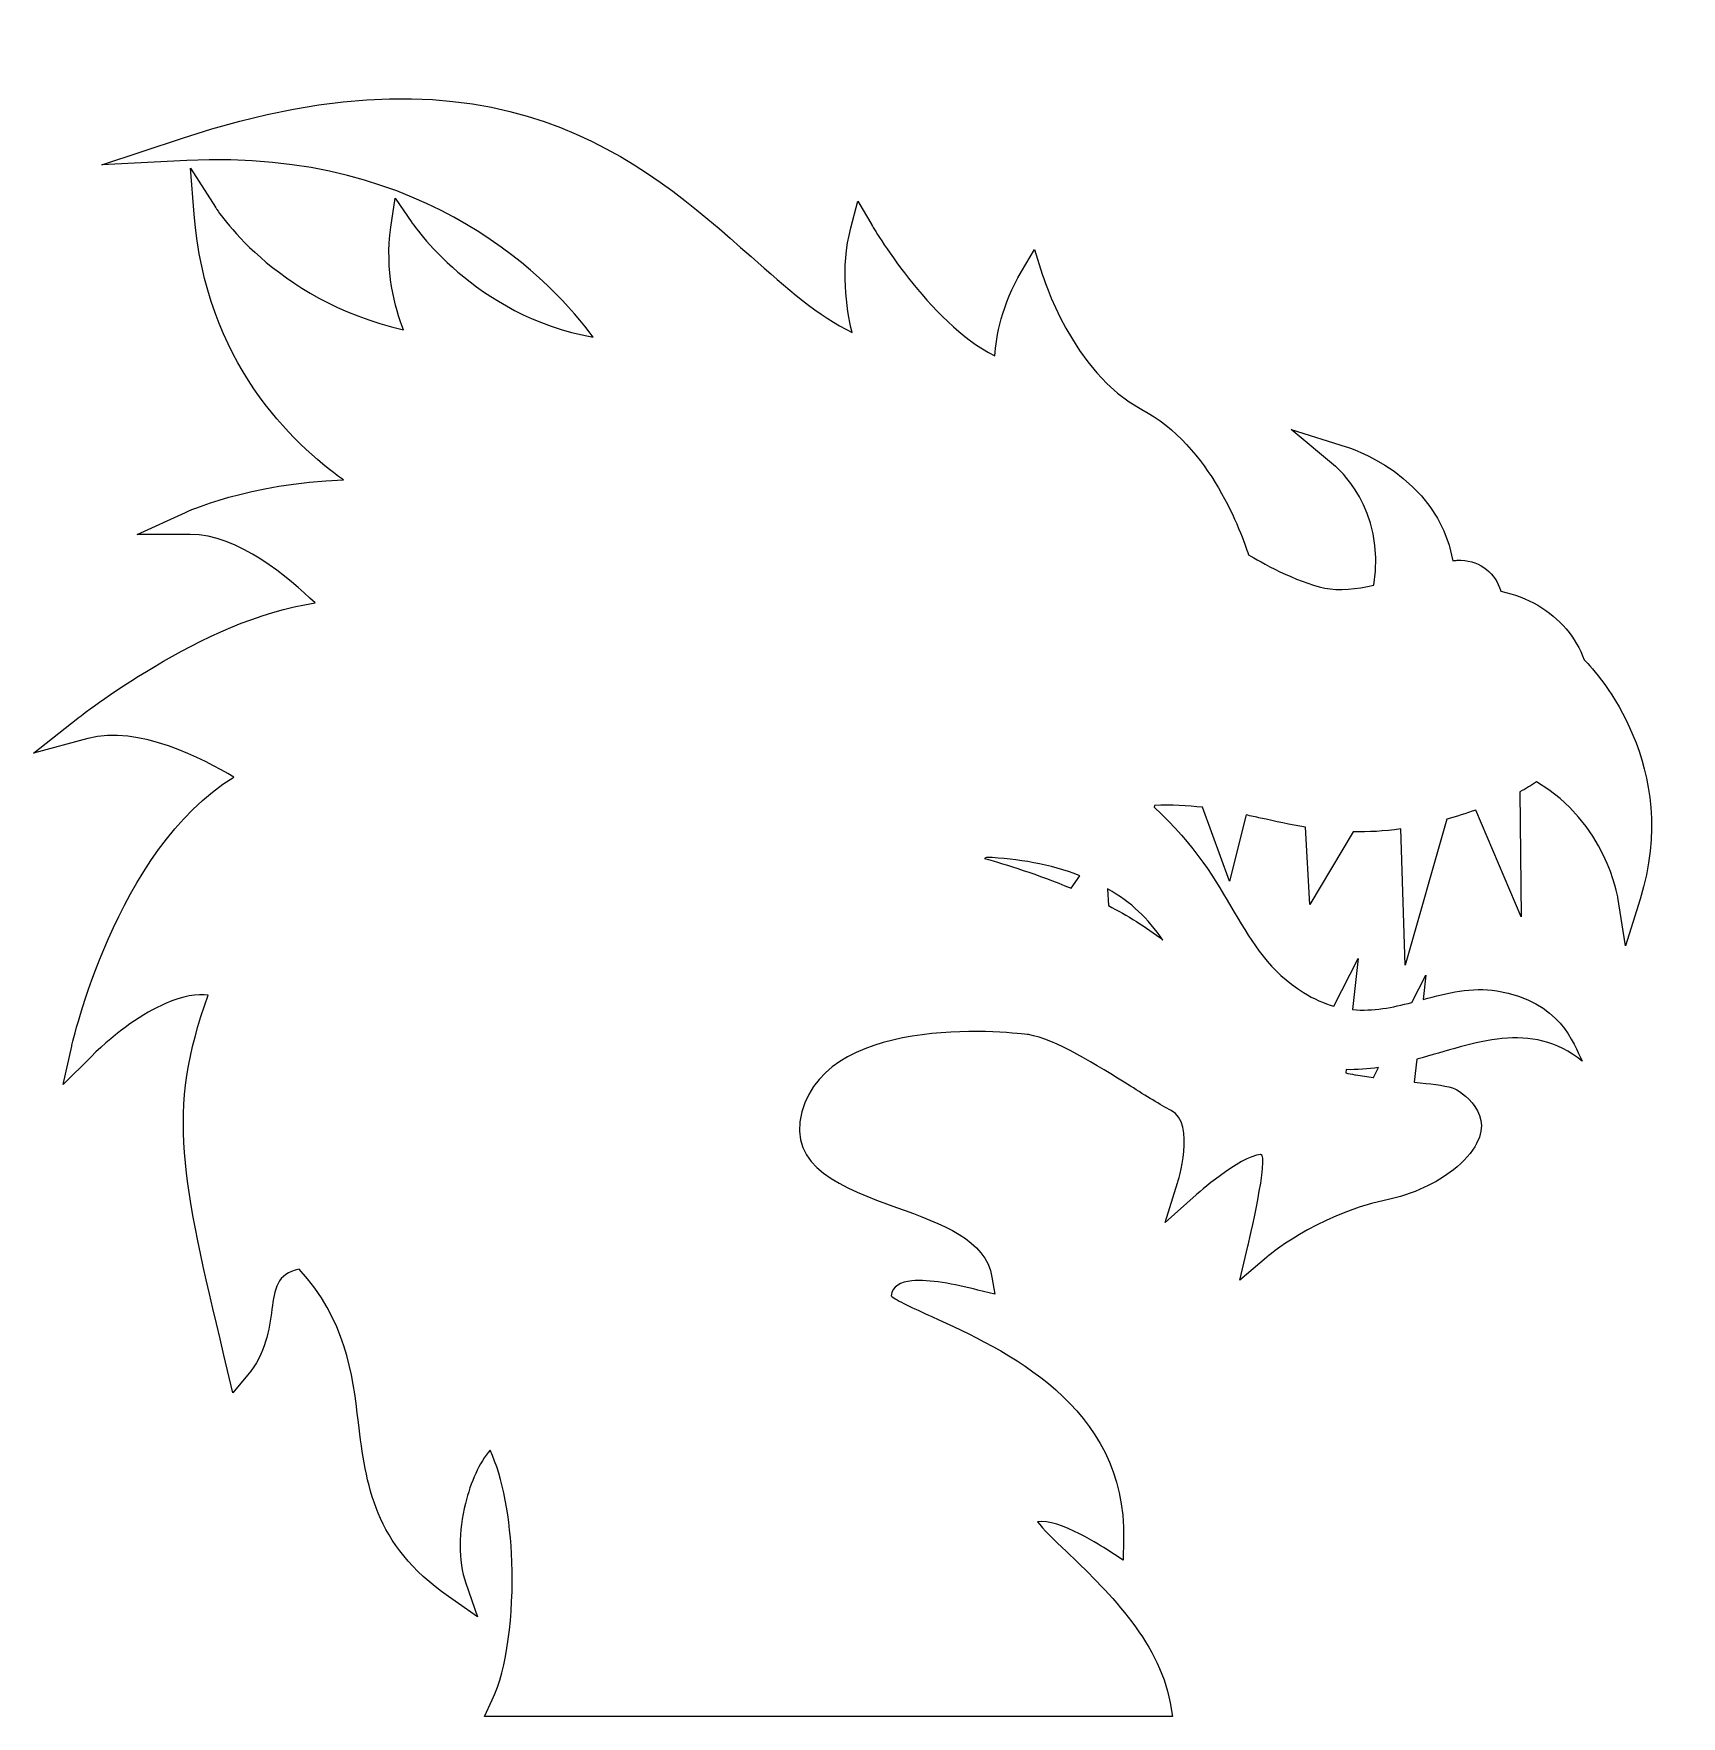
# Model space of a CAD drawing. Header units: millimetres. Extents: x -205 to 212, y -205 to 221.
import ezdxf

# ---------------------------------------------------------------- set-up
doc = ezdxf.new("R2010")
doc.units = ezdxf.units.MM
doc.header["$MEASUREMENT"] = 0
doc.layers.add('Layer 1', color=7, linetype='Continuous')

msp = doc.modelspace()

# ---------------------------------------------------------------- linework, layer by layer
at = {"layer": 'Layer 1', "lineweight": 9}
for points, knots in [([(116.7512, -21.6146), (99.5096, -10.8537), (99.8511, 6.1829), (78.8843, 25.3679), (78.8843, 25.3679), (78.9956, 25.8193), (78.9956, 25.8193), (83.3205, 26.0166), (87.3252, 25.7941), (91.147, 25.3312), (91.147, 25.3312), (98.0338, 6.6094), (98.0338, 6.6094), (98.0338, 6.6094), (102.1748, 23.4049), (102.1748, 23.4049), (103.411, 23.1418), (104.6418, 22.8712), (105.8727, 22.6005), (109.6245, 21.7756), (113.3779, 20.9505), (117.2751, 20.31), (117.2751, 20.31), (118.3535, 0.717), (118.3535, 0.717), (118.3535, 0.717), (129.3723, 19.1302), (129.3723, 19.1302), (133.1451, 19.0462), (137.1346, 19.2423), (141.435, 19.8416), (141.435, 19.8416), (142.5146, -14.7073), (142.5146, -14.7073), (142.5146, -14.7073), (153.0868, 22.3066), (153.0868, 22.3066), (155.439, 22.9653), (157.8816, 23.7412), (160.4251, 24.648), (160.4251, 24.648), (171.8973, -2.4019), (171.8973, -2.4019), (171.8973, -2.4019), (171.6008, 29.2963), (171.6008, 29.2963), (173.1094, 30.0728), (174.513, 30.8953), (175.8152, 31.7575), (193.4507, 21.5246), (196.393, 2.4979), (196.4022, 2.4415), (196.4022, 2.4415), (198.3892, -9.756), (198.3892, -9.756), (198.3892, -9.756), (202.0484, 2.0544), (202.0484, 2.0544), (212.4995, 35.7868), (191.504, 59.0441), (187.9042, 62.7137), (186.8663, 65.5313), (185.3082, 68.1824), (183.3004, 70.542), (179.3429, 75.1935), (173.6362, 78.6993), (166.7389, 80.0832), (166.6469, 80.4204), (166.5391, 80.7521), (166.4158, 81.0769), (165.6503, 83.0951), (164.2989, 84.8813), (162.4521, 86.1308), (160.6236, 87.3677), (158.3311, 88.0707), (155.6719, 87.9379), (155.3202, 87.9202), (154.9628, 87.8881), (154.6003, 87.8407), (150.7564, 109.7322), (127.6655, 116.7082), (127.5958, 116.73), (127.5958, 116.73), (113.6201, 121.1009), (113.6201, 121.1009), (113.6201, 121.1009), (124.8751, 111.7206), (124.8751, 111.7206), (124.9126, 111.6893), (137.6641, 101.2958), (134.6108, 81.625), (130.1407, 80.6245), (125.693, 80.1473), (122.1223, 80.8991), (114.7637, 82.4485), (105.6597, 87.6231), (102.7722, 89.3405), (101.1186, 94.622), (93.2438, 116.9503), (75.7582, 126.1543), (58.0841, 135.4576), (50.5558, 160.3909), (50.5336, 160.4628), (50.5336, 160.4628), (48.616, 166.6891), (48.616, 166.6891), (48.616, 166.6891), (45.263, 161.1004), (45.263, 161.1004), (40.2654, 152.7702), (38.8605, 144.6164), (38.5022, 139.7505), (21.8297, 148.0704), (7.3736, 172.8457), (7.3285, 172.9223), (7.3285, 172.9223), (3.7668, 178.9697), (3.7668, 178.9697), (3.7668, 178.9697), (2.0124, 172.1708), (2.0124, 172.1708), (-0.616, 161.9844), (0.8673, 151.8451), (2.3371, 145.7033), (-6.0879, 149.7111), (-14.2384, 156.9268), (-23.25, 164.9051), (-51.1991, 189.6492), (-87.0816, 221.4168), (-167.3211, 194.9487), (-167.3211, 194.9487), (-187.8157, 188.1883), (-187.8157, 188.1883), (-187.8157, 188.1883), (-166.2737, 189.2792), (-166.2737, 189.2792), (-104.6257, 192.4008), (-73.1198, 157.8748), (-63.2927, 144.5029), (-93.3998, 149.8066), (-109.184, 173.503), (-109.2333, 173.5756), (-109.2333, 173.5756), (-113.4286, 179.7581), (-113.4286, 179.7581), (-113.4286, 179.7581), (-114.5152, 172.3688), (-114.5152, 172.3688), (-116.1342, 161.3583), (-113.5333, 151.925), (-111.306, 146.3166), (-144.5315, 154.0135), (-158.9719, 177.3731), (-159.0167, 177.444), (-159.0167, 177.444), (-165.2767, 187.3609), (-165.2767, 187.3609), (-165.2767, 187.3609), (-164.3783, 175.6795), (-164.3783, 175.6795), (-161.5079, 138.3588), (-139.4389, 117.4491), (-126.5705, 108.3142), (-150.5947, 107.5027), (-166.5658, 100.1018), (-166.619, 100.0776), (-166.619, 100.0776), (-178.8654, 94.5104), (-178.8654, 94.5104), (-178.8654, 94.5104), (-165.4237, 94.5104), (-165.4237, 94.5104), (-153.3102, 94.5104), (-140.2368, 83.4449), (-133.7509, 77.1175), (-162.0298, 73.1928), (-193.771, 47.9708), (-193.8699, 47.8929), (-193.8699, 47.8929), (-205.0627, 39.0779), (-205.0627, 39.0779), (-205.0627, 39.0779), (-191.3199, 42.7925), (-191.3199, 42.7925), (-178.5956, 46.2319), (-161.9046, 37.5487), (-154.3423, 32.9839), (-184.3347, 14.6162), (-195.3649, -35.04), (-195.3991, -35.19), (-195.3991, -35.19), (-197.6102, -44.8905), (-197.6102, -44.8905), (-197.6102, -44.8905), (-190.527, -37.8996), (-190.527, -37.8996), (-183.8028, -31.263), (-177.2946, -26.8286), (-171.6344, -24.3913), (-167.287, -22.5193), (-163.5726, -21.8521), (-160.8098, -22.2979), (-171.5755, -51.6064), (-167.4533, -68.9418), (-156.8542, -113.5084), (-156.8542, -113.5084), (-154.5765, -123.0907), (-154.5765, -123.0907), (-154.5765, -123.0907), (-150.8541, -118.6234), (-150.8541, -118.6234), (-146.1692, -113.0008), (-145.3819, -107.0769), (-144.6926, -101.8903), (-144.0311, -96.9129), (-143.489, -92.8438), (-137.7888, -91.7467), (-125.9625, -104.5782), (-124.324, -117.8429), (-122.7532, -130.5734), (-120.8032, -146.3757), (-118.947, -161.417), (-99.9721, -174.669), (-99.9721, -174.669), (-92.5579, -179.8469), (-92.5579, -179.8469), (-92.5579, -179.8469), (-95.5666, -171.3218), (-95.5666, -171.3218), (-97.5687, -165.6487), (-97.3455, -158.0509), (-95.6456, -151.1184), (-94.3117, -145.6791), (-92.1096, -140.7478), (-89.4125, -137.6217), (-86.0809, -144.4576), (-84.2668, -154.9997), (-83.8783, -165.8768), (-83.3984, -179.3162), (-85.1152, -193.0688), (-88.85, -200.8952), (-88.85, -200.8952), (-90.8384, -205.062), (-90.8384, -205.062), (-32.7087, -205.0635), (25.4209, -205.0621), (83.5505, -205.0621), (83.5505, -205.0621), (82.9478, -201.6466), (82.9478, -201.6466), (80.1342, -185.7007), (66.1923, -172.4015), (56.674, -163.3219), (53.3735, -160.1737), (50.6439, -157.5698), (49.3257, -155.7438), (54.5902, -154.7281), (66.6158, -162.6096), (66.6534, -162.6341), (66.6534, -162.6341), (71.0198, -165.4781), (71.0198, -165.4781), (71.0198, -165.4781), (71.1385, -160.2546), (71.1385, -160.2546), (71.9124, -126.1941), (40.8527, -112.0677), (22.5885, -103.761), (17.6188, -101.5007), (13.7081, -99.7218), (12.2227, -98.4657), (12.5793, -96.0282), (14.6121, -94.9555), (17.5004, -94.6895), (21.946, -94.2802), (28.1163, -95.4705), (34.2208, -97.0116), (34.2208, -97.0116), (38.5022, -98.0924), (38.5022, -98.0924), (38.5022, -98.0924), (37.7952, -93.7328), (37.7952, -93.7328), (36.2655, -84.2983), (25.2294, -80.2863), (13.6088, -76.0623), (0.1497, -71.1698), (-14.2294, -65.9428), (-10.3865, -51.8907), (-3.3367, -26.1117), (44.6375, -31.9698), (47.0436, -32.2796), (47.0436, -32.2796), (47.0433, -32.2814), (47.0433, -32.2814), (53.8262, -33.3857), (64.3224, -39.9664), (72.8949, -45.3409), (76.8982, -47.8507), (80.5027, -50.1106), (83.1885, -51.492), (89.6243, -54.8022), (84.8405, -69.8378), (84.8271, -69.881), (84.8271, -69.881), (81.7027, -79.885), (81.7027, -79.885), (81.7027, -79.885), (89.5399, -72.9208), (89.5399, -72.9208), (89.5712, -72.8929), (100.4443, -63.1806), (105.8896, -62.6571), (108.2172, -62.4332), (102.6744, -85.8128), (102.6587, -85.8799), (102.6587, -85.8799), (100.6204, -94.522), (100.6204, -94.522), (100.6204, -94.522), (107.3828, -88.7489), (107.3828, -88.7489), (107.4186, -88.7185), (119.6548, -78.1268), (137.1964, -74.3336), (144.7946, -72.6905), (150.6426, -69.7973), (154.7235, -66.575), (157.4486, -64.4235), (159.4161, -62.1012), (160.623, -59.8687), (165.2955, -51.2244), (154.8596, -45.6777), (154.4956, -45.7727), (152.0306, -45.0746), (148.932, -44.7519), (144.8073, -44.3325), (144.8073, -44.3325), (145.4373, -38.5046), (145.4373, -38.5046), (160.2742, -34.4887), (174.3842, -28.4082), (187.3923, -39.0256), (185.0483, -34.4605), (181.9896, -23.8692), (165.7205, -21.1782), (159.329, -20.1211), (153.232, -21.7284), (147.0726, -23.3759), (147.0726, -23.3759), (147.7406, -17.1954), (147.7406, -17.1954), (147.7406, -17.1954), (144.1846, -24.1396), (144.1846, -24.1396), (139.3186, -25.3949), (134.3793, -26.4203), (129.1937, -25.9425), (129.1937, -25.9425), (130.5926, -13.0004), (130.5926, -13.0004), (130.5926, -13.0004), (124.417, -25.0603), (124.417, -25.0603), (121.9321, -24.3617), (119.3827, -23.257), (116.7512, -21.6146)], [0, 0, 0, 0, 0.00819672, 0.00819672, 0.00819672, 0.01639344, 0.01639344, 0.01639344, 0.02459016, 0.02459016, 0.02459016, 0.03278689, 0.03278689, 0.03278689, 0.04098361, 0.04098361, 0.04098361, 0.04918033, 0.04918033, 0.04918033, 0.05737705, 0.05737705, 0.05737705, 0.06557377, 0.06557377, 0.06557377, 0.07377049, 0.07377049, 0.07377049, 0.08196721, 0.08196721, 0.08196721, 0.09016393, 0.09016393, 0.09016393, 0.09836066, 0.09836066, 0.09836066, 0.10655738, 0.10655738, 0.10655738, 0.1147541, 0.1147541, 0.1147541, 0.12295082, 0.12295082, 0.12295082, 0.13114754, 0.13114754, 0.13114754, 0.13934426, 0.13934426, 0.13934426, 0.14754098, 0.14754098, 0.14754098, 0.1557377, 0.1557377, 0.1557377, 0.16393443, 0.16393443, 0.16393443, 0.17213115, 0.17213115, 0.17213115, 0.18032787, 0.18032787, 0.18032787, 0.18852459, 0.18852459, 0.18852459, 0.19672131, 0.19672131, 0.19672131, 0.20491803, 0.20491803, 0.20491803, 0.21311475, 0.21311475, 0.21311475, 0.22131148, 0.22131148, 0.22131148, 0.2295082, 0.2295082, 0.2295082, 0.23770492, 0.23770492, 0.23770492, 0.24590164, 0.24590164, 0.24590164, 0.25409836, 0.25409836, 0.25409836, 0.26229508, 0.26229508, 0.26229508, 0.2704918, 0.2704918, 0.2704918, 0.27868852, 0.27868852, 0.27868852, 0.28688525, 0.28688525, 0.28688525, 0.29508197, 0.29508197, 0.29508197, 0.30327869, 0.30327869, 0.30327869, 0.31147541, 0.31147541, 0.31147541, 0.31967213, 0.31967213, 0.31967213, 0.32786885, 0.32786885, 0.32786885, 0.33606557, 0.33606557, 0.33606557, 0.3442623, 0.3442623, 0.3442623, 0.35245902, 0.35245902, 0.35245902, 0.36065574, 0.36065574, 0.36065574, 0.36885246, 0.36885246, 0.36885246, 0.37704918, 0.37704918, 0.37704918, 0.3852459, 0.3852459, 0.3852459, 0.39344262, 0.39344262, 0.39344262, 0.40163934, 0.40163934, 0.40163934, 0.40983607, 0.40983607, 0.40983607, 0.41803279, 0.41803279, 0.41803279, 0.42622951, 0.42622951, 0.42622951, 0.43442623, 0.43442623, 0.43442623, 0.44262295, 0.44262295, 0.44262295, 0.45081967, 0.45081967, 0.45081967, 0.45901639, 0.45901639, 0.45901639, 0.46721311, 0.46721311, 0.46721311, 0.47540984, 0.47540984, 0.47540984, 0.48360656, 0.48360656, 0.48360656, 0.49180328, 0.49180328, 0.49180328, 0.5, 0.5, 0.5, 0.50819672, 0.50819672, 0.50819672, 0.51639344, 0.51639344, 0.51639344, 0.52459016, 0.52459016, 0.52459016, 0.53278689, 0.53278689, 0.53278689, 0.54098361, 0.54098361, 0.54098361, 0.54918033, 0.54918033, 0.54918033, 0.55737705, 0.55737705, 0.55737705, 0.56557377, 0.56557377, 0.56557377, 0.57377049, 0.57377049, 0.57377049, 0.58196721, 0.58196721, 0.58196721, 0.59016393, 0.59016393, 0.59016393, 0.59836066, 0.59836066, 0.59836066, 0.60655738, 0.60655738, 0.60655738, 0.6147541, 0.6147541, 0.6147541, 0.62295082, 0.62295082, 0.62295082, 0.63114754, 0.63114754, 0.63114754, 0.63934426, 0.63934426, 0.63934426, 0.64754098, 0.64754098, 0.64754098, 0.6557377, 0.6557377, 0.6557377, 0.66393443, 0.66393443, 0.66393443, 0.67213115, 0.67213115, 0.67213115, 0.68032787, 0.68032787, 0.68032787, 0.68852459, 0.68852459, 0.68852459, 0.69672131, 0.69672131, 0.69672131, 0.70491803, 0.70491803, 0.70491803, 0.71311475, 0.71311475, 0.71311475, 0.72131148, 0.72131148, 0.72131148, 0.7295082, 0.7295082, 0.7295082, 0.73770492, 0.73770492, 0.73770492, 0.74590164, 0.74590164, 0.74590164, 0.75409836, 0.75409836, 0.75409836, 0.76229508, 0.76229508, 0.76229508, 0.7704918, 0.7704918, 0.7704918, 0.77868852, 0.77868852, 0.77868852, 0.78688525, 0.78688525, 0.78688525, 0.79508197, 0.79508197, 0.79508197, 0.80327869, 0.80327869, 0.80327869, 0.81147541, 0.81147541, 0.81147541, 0.81967213, 0.81967213, 0.81967213, 0.82786885, 0.82786885, 0.82786885, 0.83606557, 0.83606557, 0.83606557, 0.8442623, 0.8442623, 0.8442623, 0.85245902, 0.85245902, 0.85245902, 0.86065574, 0.86065574, 0.86065574, 0.86885246, 0.86885246, 0.86885246, 0.87704918, 0.87704918, 0.87704918, 0.8852459, 0.8852459, 0.8852459, 0.89344262, 0.89344262, 0.89344262, 0.90163934, 0.90163934, 0.90163934, 0.90983607, 0.90983607, 0.90983607, 0.91803279, 0.91803279, 0.91803279, 0.92622951, 0.92622951, 0.92622951, 0.93442623, 0.93442623, 0.93442623, 0.94262295, 0.94262295, 0.94262295, 0.95081967, 0.95081967, 0.95081967, 0.95901639, 0.95901639, 0.95901639, 0.96721311, 0.96721311, 0.96721311, 0.97540984, 0.97540984, 0.97540984, 0.98360656, 0.98360656, 0.98360656, 0.99180328, 0.99180328, 0.99180328, 1, 1, 1, 1]), ([(57.8959, 4.7977), (49.3557, 8.3848), (41.3471, 10.792), (35.9004, 12.386), (35.9004, 12.386), (36.4014, 12.6465), (36.4014, 12.6465), (44.2951, 12.3099), (52.5626, 10.9125), (60.069, 8.0049), (60.069, 8.0049), (57.8959, 4.7977), (57.8959, 4.7977)], [0, 0, 0, 0, 0.25, 0.25, 0.25, 0.5, 0.5, 0.5, 0.75, 0.75, 0.75, 1, 1, 1, 1]), ([(67.2967, 0.4141), (67.2967, 0.4141), (67.1061, 4.677), (67.1061, 4.677), (73.1804, 1.207), (77.312, -2.8176), (81.1308, -8.3048), (76.8106, -4.9549), (72.0848, -2.0694), (67.2967, 0.4141)], [0, 0, 0, 0, 0.33333333, 0.33333333, 0.33333333, 0.66666667, 0.66666667, 0.66666667, 1, 1, 1, 1]), ([(127.5509, -41.1407), (130.3011, -41.2368), (133.0325, -41.0274), (135.7434, -40.6237), (135.7434, -40.6237), (134.4552, -43.1393), (134.4552, -43.1393), (134.4454, -43.1379), (134.4355, -43.1366), (134.4257, -43.1352), (132.9951, -42.9391), (131.482, -42.7165), (129.8812, -42.4604), (129.845, -42.4546), (129.809, -42.4487), (129.773, -42.4429), (128.957, -42.3027), (128.1661, -42.151), (127.4593, -41.9882), (127.4593, -41.9882), (127.5509, -41.1407), (127.5509, -41.1407)], [0, 0, 0, 0, 0.14285714, 0.14285714, 0.14285714, 0.28571429, 0.28571429, 0.28571429, 0.42857143, 0.42857143, 0.42857143, 0.57142857, 0.57142857, 0.57142857, 0.71428571, 0.71428571, 0.71428571, 0.85714286, 0.85714286, 0.85714286, 1, 1, 1, 1])]:
    msp.add_open_spline(points, degree=3, knots=knots, dxfattribs=at)

doc.saveas('drawing.dxf')
